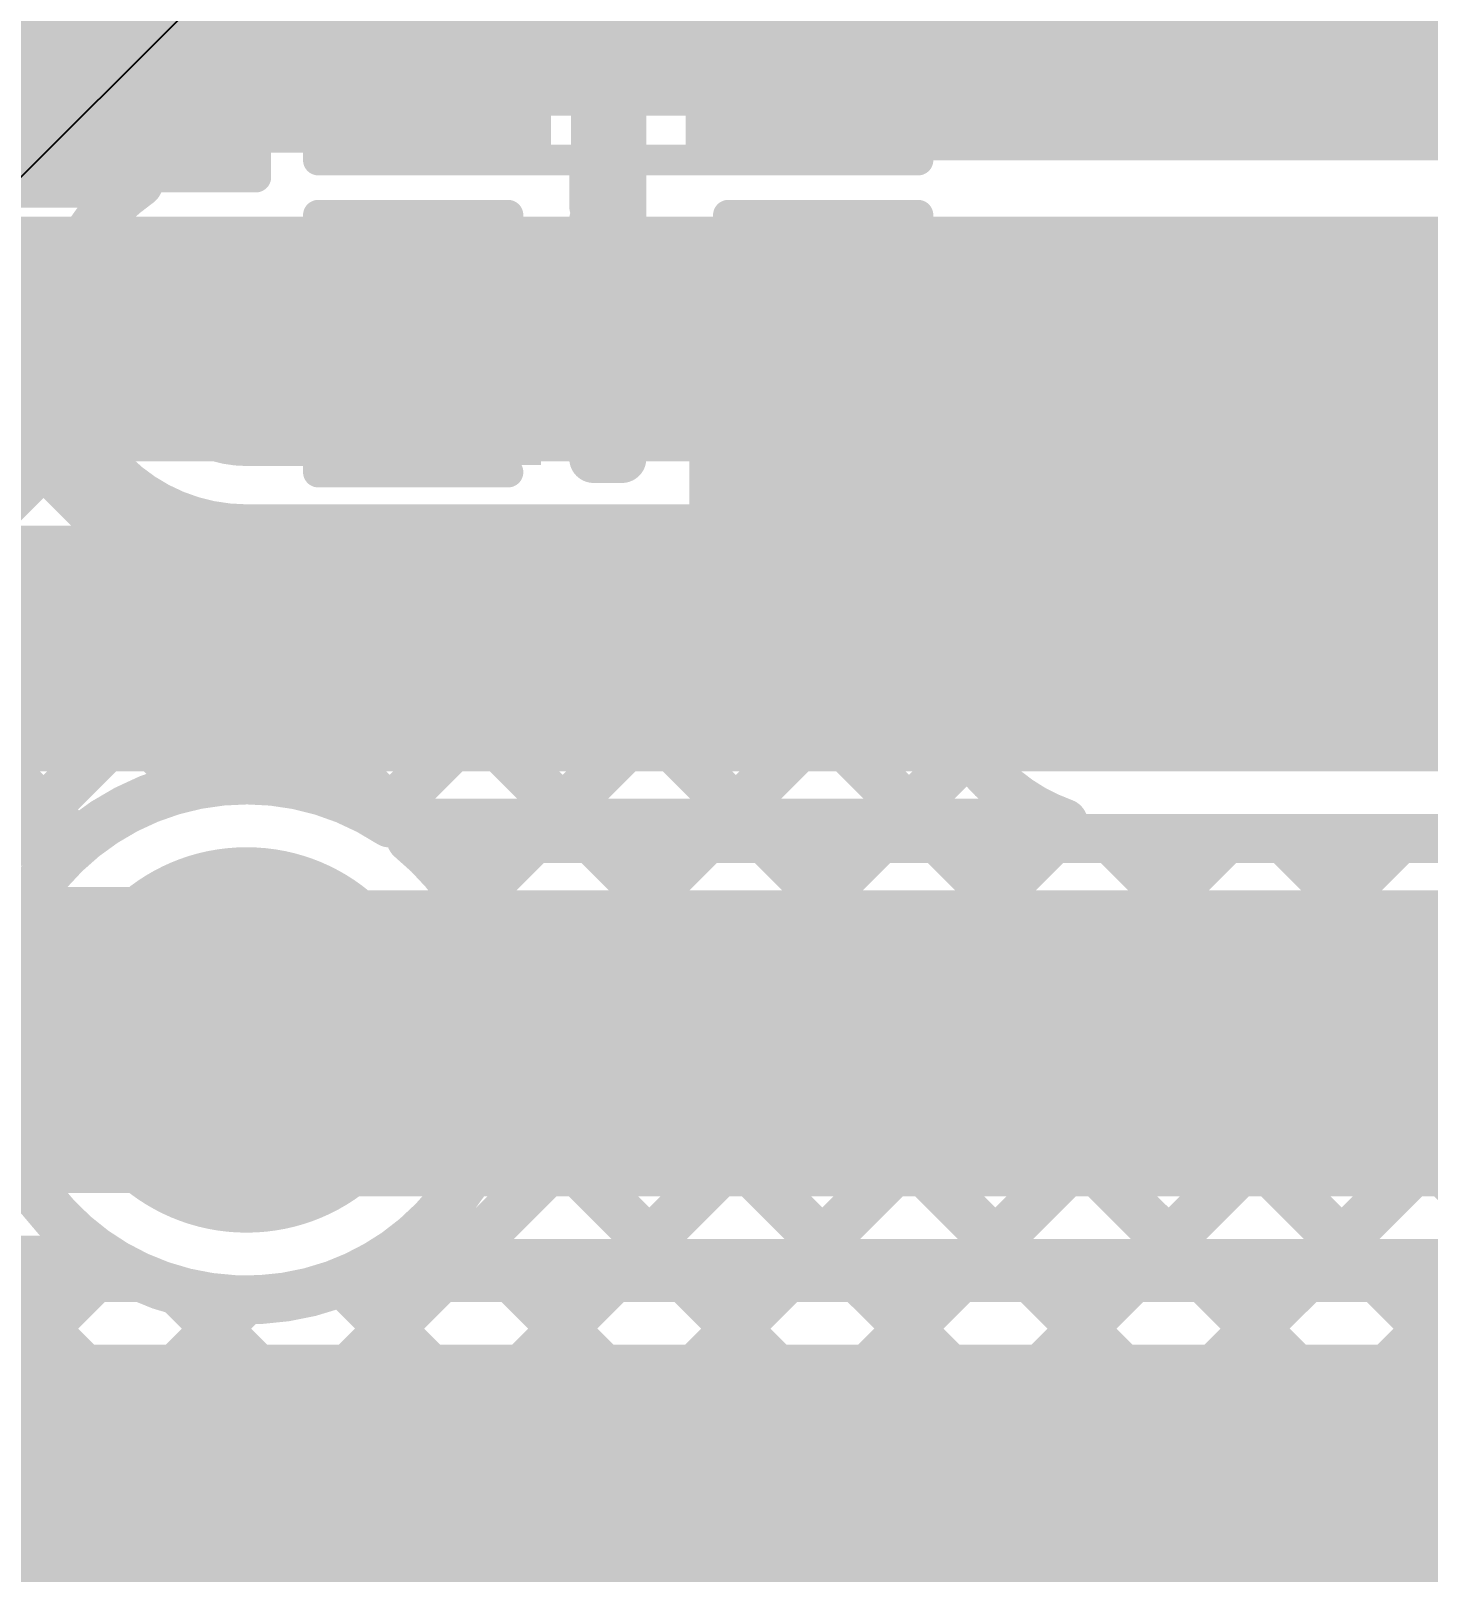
# Model space of a CAD drawing. Header units: millimetres. Extents: x 0 to 214, y 0 to 214.
# Drawn here: x 1.7705 to 1.9989, y 1.6591 to 1.911 of the extents above; entities that cross this region are included whole.
import ezdxf

# ---------------------------------------------------------------- set-up
doc = ezdxf.new("R2010")
doc.units = ezdxf.units.MM
doc.header["$MEASUREMENT"] = 0
for name, color, linetype in [('BottomLayer', 5, 'Continuous'), ('BottomSolder', 6, 'Continuous'), ('TopLayer', 1, 'Continuous'), ('TopOverlay', 2, 'Continuous'), ('TopPaste', 8, 'Continuous'), ('TopSolder', 216, 'Continuous'), ('ViaHoleLayer', 16, 'Continuous')]:
    doc.layers.add(name, color=color, linetype=linetype)
doc.styles.add('Arial', font='', dxfattribs={"height": 0.2})
doc.styles.get('Arial').set_extended_font_data('Arial')

# ---------------------------------------------------------------- blocks, each defined once
blk = doc.blocks.new('SOIC_8_180')
at = {"layer": 'TopLayer'}
for points in [[(-0.0735, 0.0622), (-0.1365, 0.0622), (-0.1365, 0.0878), (-0.0735, 0.0878)], [(0.13909, 0.0622), (0.0761, 0.0622), (0.0761, 0.0878), (0.13909, 0.0878)], [(-0.0735, 0.0122), (-0.1365, 0.0122), (-0.1365, 0.0378), (-0.0735, 0.0378)], [(0.13909, 0.0122), (0.0761, 0.0122), (0.0761, 0.0378), (0.13909, 0.0378)], [(-0.0735, -0.0378), (-0.1365, -0.0378), (-0.1365, -0.0122), (-0.0735, -0.0122)], [(0.13909, -0.0378), (0.0761, -0.0378), (0.0761, -0.0122), (0.13909, -0.0122)], [(-0.0735, -0.0878), (-0.1365, -0.0878), (-0.1365, -0.0622), (-0.0735, -0.0622)], [(0.13909, -0.0878), (0.0761, -0.0878), (0.0761, -0.0622), (0.13909, -0.0622)]]:
    blk.add_hatch(color=1, dxfattribs=at).paths.add_polyline_path(points)
at = {"layer": 'TopPaste'}
for points in [[(-0.0735, 0.0622), (-0.1365, 0.0622), (-0.1365, 0.0878), (-0.0735, 0.0878)], [(0.13909, 0.0622), (0.0761, 0.0622), (0.0761, 0.0878), (0.13909, 0.0878)], [(-0.0735, 0.0122), (-0.1365, 0.0122), (-0.1365, 0.0378), (-0.0735, 0.0378)], [(0.13909, 0.0122), (0.0761, 0.0122), (0.0761, 0.0378), (0.13909, 0.0378)], [(-0.0735, -0.0378), (-0.1365, -0.0378), (-0.1365, -0.0122), (-0.0735, -0.0122)], [(0.13909, -0.0378), (0.0761, -0.0378), (0.0761, -0.0122), (0.13909, -0.0122)], [(-0.0735, -0.0878), (-0.1365, -0.0878), (-0.1365, -0.0622), (-0.0735, -0.0622)], [(0.13909, -0.0878), (0.0761, -0.0878), (0.0761, -0.0622), (0.13909, -0.0622)]]:
    blk.add_hatch(color=8, dxfattribs=at).paths.add_polyline_path(points)
at = {"layer": 'TopSolder'}
for points in [[(-0.0695, 0.0582), (-0.1405, 0.0582), (-0.1405, 0.0918), (-0.0695, 0.0918)], [(0.14309, 0.0582), (0.0721, 0.0582), (0.0721, 0.0918), (0.14309, 0.0918)], [(-0.0695, 0.0082), (-0.1405, 0.0082), (-0.1405, 0.0418), (-0.0695, 0.0418)], [(0.14309, 0.0082), (0.0721, 0.0082), (0.0721, 0.0418), (0.14309, 0.0418)], [(-0.0695, -0.0418), (-0.1405, -0.0418), (-0.1405, -0.0082), (-0.0695, -0.0082)], [(0.14309, -0.0418), (0.0721, -0.0418), (0.0721, -0.0082), (0.14309, -0.0082)], [(-0.0695, -0.0918), (-0.1405, -0.0918), (-0.1405, -0.0582), (-0.0695, -0.0582)], [(0.14309, -0.0918), (0.0721, -0.0918), (0.0721, -0.0582), (0.14309, -0.0582)]]:
    blk.add_hatch(color=216, dxfattribs=at).paths.add_polyline_path(points)
at = {"layer": 'TopOverlay'}
for points, const_width in [([(-0.12253, 0.101, 1), (-0.13147, 0.101, 1)], 0.007), ([(-0.13322, 0.101, 1), (-0.12972, 0.101, 1)], 0.0035), ([(-0.12428, 0.101, 1), (-0.12078, 0.101, 1)], 0.0035), ([(-0.08025, 0.098, 1), (-0.07675, 0.098, 1)], 0.0035), ([(0.07675, 0.098, 1), (0.08025, 0.098, 1)], 0.0035), ([(-0.08025, -0.1, 1), (-0.07675, -0.1, 1)], 0.0035), ([(0.07675, -0.1, 1), (0.08025, -0.1, 1)], 0.0035)]:
    blk.add_lwpolyline(points, format="xyb", close=True, dxfattribs=dict(at, const_width=const_width))
at = {"layer": 'TopOverlay', "const_width": 0.007}
for points in [[(0.0785, 0.098), (-0.0785, 0.098)], [(0.0785, -0.1), (-0.0785, -0.1)]]:
    blk.add_lwpolyline(points, dxfattribs=at)
blk = doc.blocks.new('RES_0603_237')
at = {"layer": 'TopLayer'}
for points in [[(-0.015, 0.0175), (-0.015, -0.0175), (-0.045, -0.0175), (-0.045, 0.0175)], [(0.045, 0.0175), (0.045, -0.0175), (0.015, -0.0175), (0.015, 0.0175)]]:
    blk.add_hatch(color=1, dxfattribs=at).paths.add_polyline_path(points)
at = {"layer": 'TopPaste'}
for points in [[(-0.015, 0.0175), (-0.015, -0.0175), (-0.045, -0.0175), (-0.045, 0.0175)], [(0.045, 0.0175), (0.045, -0.0175), (0.015, -0.0175), (0.015, 0.0175)]]:
    blk.add_hatch(color=8, dxfattribs=at).paths.add_polyline_path(points)
at = {"layer": 'TopSolder'}
for points in [[(-0.011, 0.0215), (-0.011, -0.0215), (-0.049, -0.0215), (-0.049, 0.0215)], [(0.049, 0.0215), (0.049, -0.0215), (0.011, -0.0215), (0.011, 0.0215)]]:
    blk.add_hatch(color=216, dxfattribs=at).paths.add_polyline_path(points)
at = {"layer": 'TopOverlay', "const_width": 0.005}
for points in [[(-0.049, -0.021), (-0.049, 0.021)], [(-0.049, 0.021), (0.049, 0.021)], [(0.049, -0.021), (0.049, 0.021)], [(-0.049, -0.021), (0.049, -0.021)]]:
    blk.add_lwpolyline(points, dxfattribs=at)
at = {"layer": 'TopOverlay', "const_width": 0.0025}
for points in [[(-0.05025, 0.021, 1), (-0.04775, 0.021, 1)], [(-0.05025, 0.021, 1), (-0.04775, 0.021, 1)], [(0.04775, 0.021, 1), (0.05025, 0.021, 1)], [(0.04775, 0.021, 1), (0.05025, 0.021, 1)], [(-0.05025, -0.021, 1), (-0.04775, -0.021, 1)], [(-0.05025, -0.021, 1), (-0.04775, -0.021, 1)], [(0.04775, -0.021, 1), (0.05025, -0.021, 1)], [(0.04775, -0.021, 1), (0.05025, -0.021, 1)]]:
    blk.add_lwpolyline(points, format="xyb", close=True, dxfattribs=at)
blk = doc.blocks.new('C__0603_291')
at = {"layer": 'TopLayer'}
for points in [[(-0.015, 0.0175), (-0.015, -0.0175), (-0.045, -0.0175), (-0.045, 0.0175)], [(0.045, 0.0175), (0.045, -0.0175), (0.015, -0.0175), (0.015, 0.0175)]]:
    blk.add_hatch(color=1, dxfattribs=at).paths.add_polyline_path(points)
at = {"layer": 'TopPaste'}
for points in [[(-0.015, 0.0175), (-0.015, -0.0175), (-0.045, -0.0175), (-0.045, 0.0175)], [(0.045, 0.0175), (0.045, -0.0175), (0.015, -0.0175), (0.015, 0.0175)]]:
    blk.add_hatch(color=8, dxfattribs=at).paths.add_polyline_path(points)
at = {"layer": 'TopSolder'}
for points in [[(-0.01264, 0.01986), (-0.01264, -0.01986), (-0.04736, -0.01986), (-0.04736, 0.01986)], [(0.04736, 0.01986), (0.04736, -0.01986), (0.01264, -0.01986), (0.01264, 0.01986)]]:
    blk.add_hatch(color=216, dxfattribs=at).paths.add_polyline_path(points)
at = {"layer": 'TopOverlay', "const_width": 0.005}
for points in [[(-0.049, 0.021), (-0.049, -0.021)], [(-0.049, 0.021), (-0.018, 0.021)], [(0.018, 0.021), (0.049, 0.021)], [(0.049, 0.021), (0.049, -0.021)], [(-0.049, -0.021), (-0.018, -0.021)], [(0.018, -0.021), (0.049, -0.021)]]:
    blk.add_lwpolyline(points, dxfattribs=at)
at = {"layer": 'TopOverlay', "const_width": 0.0025}
for points in [[(-0.05025, 0.021, 1), (-0.04775, 0.021, 1)], [(-0.05025, 0.021, 1), (-0.04775, 0.021, 1)], [(-0.01925, 0.021, 1), (-0.01675, 0.021, 1)], [(0.01675, 0.021, 1), (0.01925, 0.021, 1)], [(0.04775, 0.021, 1), (0.05025, 0.021, 1)], [(0.04775, 0.021, 1), (0.05025, 0.021, 1)], [(-0.05025, -0.021, 1), (-0.04775, -0.021, 1)], [(-0.05025, -0.021, 1), (-0.04775, -0.021, 1)], [(-0.01925, -0.021, 1), (-0.01675, -0.021, 1)], [(0.01675, -0.021, 1), (0.01925, -0.021, 1)], [(0.04775, -0.021, 1), (0.05025, -0.021, 1)], [(0.04775, -0.021, 1), (0.05025, -0.021, 1)]]:
    blk.add_lwpolyline(points, format="xyb", close=True, dxfattribs=at)
blk = doc.blocks.new('C__0603_292')
at = {"layer": 'TopLayer'}
for points in [[(-0.015, 0.0175), (-0.015, -0.0175), (-0.045, -0.0175), (-0.045, 0.0175)], [(0.045, 0.0175), (0.045, -0.0175), (0.015, -0.0175), (0.015, 0.0175)]]:
    blk.add_hatch(color=1, dxfattribs=at).paths.add_polyline_path(points)
at = {"layer": 'TopPaste'}
for points in [[(-0.015, 0.0175), (-0.015, -0.0175), (-0.045, -0.0175), (-0.045, 0.0175)], [(0.045, 0.0175), (0.045, -0.0175), (0.015, -0.0175), (0.015, 0.0175)]]:
    blk.add_hatch(color=8, dxfattribs=at).paths.add_polyline_path(points)
at = {"layer": 'TopSolder'}
for points in [[(-0.01264, 0.01986), (-0.01264, -0.01986), (-0.04736, -0.01986), (-0.04736, 0.01986)], [(0.04736, 0.01986), (0.04736, -0.01986), (0.01264, -0.01986), (0.01264, 0.01986)]]:
    blk.add_hatch(color=216, dxfattribs=at).paths.add_polyline_path(points)
at = {"layer": 'TopOverlay', "const_width": 0.005}
for points in [[(-0.049, 0.021), (-0.049, -0.021)], [(-0.018, 0.021), (-0.049, 0.021)], [(0.049, 0.021), (0.018, 0.021)], [(0.049, 0.021), (0.049, -0.021)], [(-0.018, -0.021), (-0.049, -0.021)], [(0.049, -0.021), (0.018, -0.021)]]:
    blk.add_lwpolyline(points, dxfattribs=at)
at = {"layer": 'TopOverlay', "const_width": 0.0025}
for points in [[(-0.05025, 0.021, 1), (-0.04775, 0.021, 1)], [(-0.05025, 0.021, 1), (-0.04775, 0.021, 1)], [(-0.01925, 0.021, 1), (-0.01675, 0.021, 1)], [(0.01675, 0.021, 1), (0.01925, 0.021, 1)], [(0.04775, 0.021, 1), (0.05025, 0.021, 1)], [(0.04775, 0.021, 1), (0.05025, 0.021, 1)], [(-0.05025, -0.021, 1), (-0.04775, -0.021, 1)], [(-0.05025, -0.021, 1), (-0.04775, -0.021, 1)], [(-0.01925, -0.021, 1), (-0.01675, -0.021, 1)], [(0.01675, -0.021, 1), (0.01925, -0.021, 1)], [(0.04775, -0.021, 1), (0.05025, -0.021, 1)], [(0.04775, -0.021, 1), (0.05025, -0.021, 1)]]:
    blk.add_lwpolyline(points, format="xyb", close=True, dxfattribs=at)

msp = doc.modelspace()

# ---------------------------------------------------------------- hatches: boundary and pattern name
at = {"layer": 'BottomLayer'}
h = msp.add_hatch(color=5, dxfattribs=at)
edge = h.paths.add_edge_path()
edge.add_arc((1.80579, 1.86063), 0.01181, 0, 360)
h = msp.add_hatch(color=5, dxfattribs=at)
edge = h.paths.add_edge_path()
edge.add_arc((1.94897, 1.81142), 0.01181, 0, 360)
h = msp.add_hatch(color=5, dxfattribs=at)
edge = h.paths.add_edge_path()
edge.add_arc((1.80579, 1.74608), 0.0315, 0, 360)
at = {"layer": 'BottomSolder'}
h = msp.add_hatch(color=6, dxfattribs=at)
edge = h.paths.add_edge_path()
edge.add_arc((1.80579, 1.86063), 0.00991, 0, 360)
h = msp.add_hatch(color=6, dxfattribs=at)
edge = h.paths.add_edge_path()
edge.add_arc((1.80579, 1.74608), 0.01975, 0, 360)
at = {"layer": 'TopLayer'}
for points in [[(1.70586, 1.89113), (1.8518, 1.89113), (1.8518, 1.93013), (1.70586, 1.93013)], [(1.87812, 1.88988), (2.00312, 1.88988), (2.00312, 1.92888), (1.87812, 1.92888)], [(1.87812, 1.80256), (2.00312, 1.80256), (2.00312, 1.87888), (1.87812, 1.87888)], [(1.56714, 1.79), (2.00312, 1.79), (2.00312, 1.83012), (1.56714, 1.83012)], [(2.408, 1.69626), (1.373, 1.69626), (1.373, 1.404), (2.408, 1.404)]]:
    msp.add_hatch(color=1, dxfattribs=at).paths.add_polyline_path(points)
h = msp.add_hatch(color=1, dxfattribs=at)
edge = h.paths.add_edge_path()
edge.add_arc((1.80579, 1.86063), 0.01181, 0, 360)
h = msp.add_hatch(color=1, dxfattribs=at)
edge = h.paths.add_edge_path()
edge.add_arc((1.94897, 1.81142), 0.01181, 0, 360)
h = msp.add_hatch(color=1, dxfattribs=at)
edge = h.paths.add_edge_path()
edge.add_arc((1.80579, 1.74608), 0.0315, 0, 360)
at = {"layer": 'TopSolder'}
h = msp.add_hatch(color=216, dxfattribs=at)
edge = h.paths.add_edge_path()
edge.add_arc((1.80579, 1.86063), 0.00991, 0, 360)
h = msp.add_hatch(color=216, dxfattribs=at)
edge = h.paths.add_edge_path()
edge.add_arc((1.80579, 1.74608), 0.01975, 0, 360)
at = {"layer": 'ViaHoleLayer'}
h = msp.add_hatch(color=16, dxfattribs=at)
edge = h.paths.add_edge_path()
edge.add_arc((1.80579, 1.86063), 0.00591, 0, 360)
h = msp.add_hatch(color=16, dxfattribs=at)
edge = h.paths.add_edge_path()
edge.add_arc((1.94897, 1.81142), 0.00591, 0, 360)
h = msp.add_hatch(color=16, dxfattribs=at)
edge = h.paths.add_edge_path()
edge.add_arc((1.80579, 1.74608), 0.01575, 0, 360)

# ---------------------------------------------------------------- linework, layer by layer
at = {"layer": 'BottomLayer'}
for points, const_width in [([(1.96913, 1.90813), (2.226, 2.165)], 0.022), ([(1.6515, 1.93313), (1.79698, 1.78765)], 0.008), ([(1.7157, 1.90813), (1.96913, 1.90813)], 0.022), ([(1.6515, 1.90485), (1.77806, 1.77828)], 0.008), ([(1.72173, 1.88613), (1.78815, 1.88613)], 0.008), ([(1.72679, 1.88613), (1.83138, 1.78154)], 0.008), ([(1.75507, 1.88613), (1.77525, 1.86595)], 0.008), ([(1.80579, 1.86063), (2.32463, 1.86063)], 0.04), ([(1.6515, 1.7475), (1.77765, 1.87365)], 0.008), ([(1.6515, 1.7475), (1.77765, 1.87365)], 0.008), ([(1.6515, 1.71921), (1.7784, 1.84611)], 0.008), ([(1.6515, 1.69093), (1.79297, 1.8324)], 0.008), ([(1.6515, 1.66264), (1.81849, 1.82963)], 0.008), ([(1.80572, 1.78857), (1.84677, 1.82963)], 0.008), ([(1.80579, 1.82963), (1.92388, 1.82963)], 0.008), ([(1.81157, 1.82963), (1.85966, 1.78154)], 0.008), ([(1.82783, 1.78241), (1.87506, 1.82963)], 0.008), ([(1.83985, 1.82963), (1.88794, 1.78154)], 0.008), ([(1.85525, 1.78154), (1.90334, 1.82963)], 0.008), ([(1.86814, 1.82963), (1.91623, 1.78154)], 0.008), ([(1.89642, 1.82963), (1.91817, 1.80788)], 0.008), ([(1.94897, 1.81142), (1.94962, 1.81077)], 0.04), ([(1.94962, 1.81077), (2.36761, 1.81077)], 0.04), ([(1.6515, 1.81999), (2.39125, 1.08024)], 0.008), ([(1.88353, 1.78154), (1.91837, 1.81637)], 0.008), ([(1.91182, 1.78154), (1.92372, 1.79344)], 0.008), ([(1.6515, 1.79171), (2.39125, 1.05196)], 0.008), ([(1.82921, 1.78154), (1.93929, 1.78154)], 0.008), ([(1.80579, 1.74554), (1.80579, 1.74608)], 0.05), ([(1.80579, 1.74554), (2.31738, 1.74554)], 0.05), ([(1.6515, 1.60607), (1.76946, 1.72403)], 0.008), ([(1.33065, 1.00239), (2.03781, 1.70954)], 0.008), ([(1.6515, 1.57779), (1.78357, 1.70985)], 0.008), ([(1.6515, 1.49294), (1.8681, 1.70954)], 0.008), ([(1.6515, 1.46465), (1.89639, 1.70954)], 0.008), ([(1.6515, 1.52122), (1.83982, 1.70954)], 0.008), ([(1.6515, 1.40808), (1.95296, 1.70954)], 0.008), ([(1.6515, 1.43637), (1.92467, 1.70954)], 0.008), ([(1.6515, 1.35152), (2.00952, 1.70954)], 0.008), ([(1.6515, 1.3798), (1.98124, 1.70954)], 0.008), ([(1.82749, 1.70954), (2.29558, 1.70954)], 0.008), ([(1.84681, 1.70954), (2.39125, 1.1651)], 0.008), ([(1.87509, 1.70954), (2.39125, 1.19338)], 0.008), ([(1.90338, 1.70954), (2.39125, 1.22166)], 0.008), ([(1.93166, 1.70954), (2.39125, 1.24995)], 0.008), ([(1.95994, 1.70954), (2.39125, 1.27823)], 0.008), ([(1.98823, 1.70954), (2.39125, 1.30652)], 0.008), ([(1.79473, 1.70504), (2.39125, 1.10853)], 0.008), ([(1.82148, 1.70658), (2.39125, 1.13681)], 0.008), ([(1.6515, 1.54951), (1.80558, 1.70358)], 0.008)]:
    msp.add_lwpolyline(points, dxfattribs=dict(at, const_width=const_width))
for points, const_width in [([(1.96363, 1.90813, 1), (1.97463, 1.90813, 1)], 0.011), ([(1.96363, 1.90813, 1), (1.97463, 1.90813, 1)], 0.011), ([(1.78615, 1.88613, 1), (1.79015, 1.88613, 1)], 0.004), ([(1.78615, 1.88613, 1), (1.79015, 1.88613, 1)], 0.004), ([(1.79579, 1.86063, 1), (1.81579, 1.86063, 1)], 0.02), ([(1.77565, 1.87365, 1), (1.77965, 1.87365, 1)], 0.004), ([(1.77565, 1.87365, 1), (1.77965, 1.87365, 1)], 0.004), ([(1.77325, 1.86595, 1), (1.77725, 1.86595, 1)], 0.004), ([(1.7764, 1.84611, 1), (1.7804, 1.84611, 1)], 0.004), ([(1.79097, 1.8324, 1), (1.79497, 1.8324, 1)], 0.004), ([(1.80379, 1.82963, 1), (1.80779, 1.82963, 1)], 0.004), ([(1.80379, 1.82963, 1), (1.80779, 1.82963, 1)], 0.004), ([(1.80957, 1.82963, 1), (1.81357, 1.82963, 1)], 0.004), ([(1.81649, 1.82963, 1), (1.82049, 1.82963, 1)], 0.004), ([(1.83785, 1.82963, 1), (1.84185, 1.82963, 1)], 0.004), ([(1.84477, 1.82963, 1), (1.84877, 1.82963, 1)], 0.004), ([(1.86614, 1.82963, 1), (1.87014, 1.82963, 1)], 0.004), ([(1.87306, 1.82963, 1), (1.87706, 1.82963, 1)], 0.004), ([(1.89442, 1.82963, 1), (1.89842, 1.82963, 1)], 0.004), ([(1.90134, 1.82963, 1), (1.90534, 1.82963, 1)], 0.004), ([(1.92188, 1.82963, 1), (1.92588, 1.82963, 1)], 0.004), ([(1.92188, 1.82963, 1), (1.92588, 1.82963, 1)], 0.004), ([(1.93897, 1.81142, 1), (1.95897, 1.81142, 1)], 0.02), ([(1.93962, 1.81077, 1), (1.95962, 1.81077, 1)], 0.02), ([(1.93962, 1.81077, 1), (1.95962, 1.81077, 1)], 0.02), ([(1.91637, 1.81637, 1), (1.92037, 1.81637, 1)], 0.004), ([(1.91617, 1.80788, 1), (1.92017, 1.80788, 1)], 0.004), ([(1.92172, 1.79344, 1), (1.92572, 1.79344, 1)], 0.004), ([(1.79498, 1.78765, 1), (1.79898, 1.78765, 1)], 0.004), ([(1.80372, 1.78857, 1), (1.80772, 1.78857, 1)], 0.004), ([(1.92505, 1.7895, 1), (1.92905, 1.7895, 1)], 0.004), ([(1.92567, 1.78887, 1), (1.92967, 1.78887, 1)], 0.004), ([(1.92569, 1.78885, 1), (1.92969, 1.78885, 1)], 0.004), ([(1.82583, 1.78241, 1), (1.82983, 1.78241, 1)], 0.004), ([(1.82721, 1.78154, 1), (1.83121, 1.78154, 1)], 0.004), ([(1.82721, 1.78154, 1), (1.83121, 1.78154, 1)], 0.004), ([(1.82938, 1.78154, 1), (1.83338, 1.78154, 1)], 0.004), ([(1.85325, 1.78154, 1), (1.85725, 1.78154, 1)], 0.004), ([(1.85766, 1.78154, 1), (1.86166, 1.78154, 1)], 0.004), ([(1.88153, 1.78154, 1), (1.88553, 1.78154, 1)], 0.004), ([(1.88594, 1.78154, 1), (1.88994, 1.78154, 1)], 0.004), ([(1.90982, 1.78154, 1), (1.91382, 1.78154, 1)], 0.004), ([(1.91423, 1.78154, 1), (1.91823, 1.78154, 1)], 0.004), ([(1.93729, 1.78154, 1), (1.94129, 1.78154, 1)], 0.004), ([(1.93729, 1.78154, 1), (1.94129, 1.78154, 1)], 0.004), ([(1.93729, 1.78154, 1), (1.94129, 1.78154, 1)], 0.004), ([(1.77606, 1.77828, 1), (1.78006, 1.77828, 1)], 0.004), ([(1.79329, 1.74608, 1), (1.81829, 1.74608, 1)], 0.025), ([(1.79329, 1.74554, 1), (1.81829, 1.74554, 1)], 0.025), ([(1.79329, 1.74554, 1), (1.81829, 1.74554, 1)], 0.025), ([(1.76746, 1.72403, 1), (1.77146, 1.72403, 1)], 0.004), ([(1.78157, 1.70985, 1), (1.78557, 1.70985, 1)], 0.004), ([(1.82549, 1.70954, 1), (1.82949, 1.70954, 1)], 0.004), ([(1.82549, 1.70954, 1), (1.82949, 1.70954, 1)], 0.004), ([(1.83782, 1.70954, 1), (1.84182, 1.70954, 1)], 0.004), ([(1.84481, 1.70954, 1), (1.84881, 1.70954, 1)], 0.004), ([(1.8661, 1.70954, 1), (1.8701, 1.70954, 1)], 0.004), ([(1.87309, 1.70954, 1), (1.87709, 1.70954, 1)], 0.004), ([(1.89439, 1.70954, 1), (1.89839, 1.70954, 1)], 0.004), ([(1.90138, 1.70954, 1), (1.90538, 1.70954, 1)], 0.004), ([(1.92267, 1.70954, 1), (1.92667, 1.70954, 1)], 0.004), ([(1.92966, 1.70954, 1), (1.93366, 1.70954, 1)], 0.004), ([(1.95096, 1.70954, 1), (1.95496, 1.70954, 1)], 0.004), ([(1.95794, 1.70954, 1), (1.96194, 1.70954, 1)], 0.004), ([(1.97924, 1.70954, 1), (1.98324, 1.70954, 1)], 0.004), ([(1.98623, 1.70954, 1), (1.99023, 1.70954, 1)], 0.004), ([(1.79273, 1.70504, 1), (1.79673, 1.70504, 1)], 0.004), ([(1.81948, 1.70658, 1), (1.82348, 1.70658, 1)], 0.004), ([(1.80358, 1.70358, 1), (1.80758, 1.70358, 1)], 0.004)]:
    msp.add_lwpolyline(points, format="xyb", close=True, dxfattribs=dict(at, const_width=const_width))
at = {"layer": 'BottomLayer', "const_width": 0.008}
for points in [[(1.80579, 1.82963, -0.735455), (1.78815, 1.88613)], [(1.92705, 1.7895, -0.36882), (1.92388, 1.82963)], [(1.82749, 1.70954, -1.806737), (1.82921, 1.78154)], [(1.93929, 1.78154, -0.112174), (1.92767, 1.78887)], [(1.93929, 1.78154, -0.11193), (1.92769, 1.78885)]]:
    msp.add_lwpolyline(points, format="xyb", dxfattribs=at)
at = {"layer": 'BottomSolder'}
msp.add_line((0.01449, 0.13433), (214.06023, 213.98652), dxfattribs=at)
at = {"layer": 'TopLayer'}
for points, const_width in [([(1.8628, 1.88013), (1.8628, 1.93188)], 0.008), ([(1.86712, 1.88988), (1.86712, 1.93188)], 0.008), ([(1.8628, 1.90222), (1.86712, 1.90655)], 0.008), ([(1.8628, 1.89154), (1.86712, 1.88722)], 0.008), ([(1.86252, 1.88239), (1.86252, 1.88839)], 0.008), ([(1.86252, 1.88239), (1.86252, 1.88839)], 0.008), ([(1.86712, 1.87888), (1.86712, 1.88988)], 0.008), ([(1.86712, 1.87888), (1.86712, 1.88988)], 0.008), ([(1.95068, 1.70726), (2.1268, 1.88338)], 0.008), ([(1.86252, 1.87326), (1.86252, 1.88013)], 0.008), ([(1.86252, 1.87367), (1.86712, 1.87826)], 0.008), ([(1.86712, 1.84112), (1.86712, 1.87888)], 0.008), ([(1.69817, 1.86063), (1.80579, 1.86063)], 0.04), ([(1.80579, 1.85989), (1.83456, 1.85989)], 0.04), ([(1.97896, 1.70726), (2.1268, 1.8551)], 0.008), ([(1.86252, 1.84538), (1.86712, 1.84998)], 0.008), ([(1.86252, 1.84112), (1.86252, 1.84652)], 0.008), ([(1.86252, 1.84112), (1.86712, 1.84112)], 0.008), ([(1.83266, 1.779), (2.01412, 1.779)], 0.008), ([(1.83391, 1.779), (1.90566, 1.70726)], 0.008), ([(1.83754, 1.70726), (1.90928, 1.779)], 0.008), ([(1.84201, 1.7683), (1.85271, 1.779)], 0.008), ([(1.84828, 1.74629), (1.88099, 1.779)], 0.008), ([(1.8622, 1.779), (1.93394, 1.70726)], 0.008), ([(1.86582, 1.70726), (1.93756, 1.779)], 0.008), ([(1.89048, 1.779), (1.96222, 1.70726)], 0.008), ([(1.89411, 1.70726), (1.96585, 1.779)], 0.008), ([(1.91877, 1.779), (1.99051, 1.70726)], 0.008), ([(1.92239, 1.70726), (1.99413, 1.779)], 0.008), ([(1.94705, 1.779), (2.01879, 1.70726)], 0.008), ([(1.97534, 1.779), (2.04708, 1.70726)], 0.008), ([(1.402, 1.74608), (1.80154, 1.74608)], 0.05), ([(1.80154, 1.74608), (1.80579, 1.74608)], 0.05), ([(1.84736, 1.73727), (1.87737, 1.70726)], 0.008), ([(1.83799, 1.71835), (1.84909, 1.70726)], 0.008), ([(1.42458, 1.71008), (1.78321, 1.71008)], 0.008), ([(1.78097, 1.70726), (1.78357, 1.70985)], 0.008), ([(1.69267, 1.70726), (1.78849, 1.70726)], 0.008), ([(1.82308, 1.70726), (2.1268, 1.70726)], 0.008)]:
    msp.add_lwpolyline(points, dxfattribs=dict(at, const_width=const_width))
for points, const_width in [([(1.86512, 1.90655, 1), (1.86912, 1.90655, 1)], 0.004), ([(1.8608, 1.90222, 1), (1.8648, 1.90222, 1)], 0.004), ([(1.8608, 1.89154, 1), (1.8648, 1.89154, 1)], 0.004), ([(1.86052, 1.88839, 1), (1.86452, 1.88839, 1)], 0.004), ([(1.86052, 1.88839, 1), (1.86452, 1.88839, 1)], 0.004), ([(1.86512, 1.88988, 1), (1.86912, 1.88988, 1)], 0.004), ([(1.86512, 1.88988, 1), (1.86912, 1.88988, 1)], 0.004), ([(1.86512, 1.88988, 1), (1.86912, 1.88988, 1)], 0.004), ([(1.86512, 1.88722, 1), (1.86912, 1.88722, 1)], 0.004), ([(1.86052, 1.88239, 1), (1.86452, 1.88239, 1)], 0.004), ([(1.86052, 1.88239, 1), (1.86452, 1.88239, 1)], 0.004), ([(1.86052, 1.88013, 1), (1.86452, 1.88013, 1)], 0.004), ([(1.8608, 1.88013, 1), (1.8648, 1.88013, 1)], 0.004), ([(1.86512, 1.87888, 1), (1.86912, 1.87888, 1)], 0.004), ([(1.86512, 1.87888, 1), (1.86912, 1.87888, 1)], 0.004), ([(1.86512, 1.87888, 1), (1.86912, 1.87888, 1)], 0.004), ([(1.86512, 1.87826, 1), (1.86912, 1.87826, 1)], 0.004), ([(1.79579, 1.86063, 1), (1.81579, 1.86063, 1)], 0.02), ([(1.79579, 1.85989, 1), (1.81579, 1.85989, 1)], 0.02), ([(1.82456, 1.85989, 1), (1.84456, 1.85989, 1)], 0.02), ([(1.86052, 1.87367, 1), (1.86452, 1.87367, 1)], 0.004), ([(1.86052, 1.87326, 1), (1.86452, 1.87326, 1)], 0.004), ([(1.86052, 1.87326, 1), (1.86452, 1.87326, 1)], 0.004), ([(1.86356, 1.85989, 1), (1.86756, 1.85989, 1)], 0.004), ([(1.86356, 1.85989, 1), (1.86756, 1.85989, 1)], 0.004), ([(1.86512, 1.84998, 1), (1.86912, 1.84998, 1)], 0.004), ([(1.86052, 1.84652, 1), (1.86452, 1.84652, 1)], 0.004), ([(1.86052, 1.84652, 1), (1.86452, 1.84652, 1)], 0.004), ([(1.86052, 1.84538, 1), (1.86452, 1.84538, 1)], 0.004), ([(1.86052, 1.84112, 1), (1.86452, 1.84112, 1)], 0.004), ([(1.86052, 1.84112, 1), (1.86452, 1.84112, 1)], 0.004), ([(1.86512, 1.84112, 1), (1.86912, 1.84112, 1)], 0.004), ([(1.86512, 1.84112, 1), (1.86912, 1.84112, 1)], 0.004), ([(1.83066, 1.779, 1), (1.83466, 1.779, 1)], 0.004), ([(1.83066, 1.779, 1), (1.83466, 1.779, 1)], 0.004), ([(1.83191, 1.779, 1), (1.83591, 1.779, 1)], 0.004), ([(1.85071, 1.779, 1), (1.85471, 1.779, 1)], 0.004), ([(1.8602, 1.779, 1), (1.8642, 1.779, 1)], 0.004), ([(1.87899, 1.779, 1), (1.88299, 1.779, 1)], 0.004), ([(1.88848, 1.779, 1), (1.89248, 1.779, 1)], 0.004), ([(1.90728, 1.779, 1), (1.91128, 1.779, 1)], 0.004), ([(1.91677, 1.779, 1), (1.92077, 1.779, 1)], 0.004), ([(1.93556, 1.779, 1), (1.93956, 1.779, 1)], 0.004), ([(1.94505, 1.779, 1), (1.94905, 1.779, 1)], 0.004), ([(1.96385, 1.779, 1), (1.96785, 1.779, 1)], 0.004), ([(1.97334, 1.779, 1), (1.97734, 1.779, 1)], 0.004), ([(1.99213, 1.779, 1), (1.99613, 1.779, 1)], 0.004), ([(1.84001, 1.7683, 1), (1.84401, 1.7683, 1)], 0.004), ([(1.78903, 1.74608, 1), (1.81404, 1.74608, 1)], 0.025), ([(1.78903, 1.74608, 1), (1.81404, 1.74608, 1)], 0.025), ([(1.79329, 1.74608, 1), (1.81829, 1.74608, 1)], 0.025), ([(1.84628, 1.74629, 1), (1.85028, 1.74629, 1)], 0.004), ([(1.84628, 1.74608, 1), (1.85028, 1.74608, 1)], 0.004), ([(1.84628, 1.74608, 1), (1.85028, 1.74608, 1)], 0.004), ([(1.84536, 1.73727, 1), (1.84936, 1.73727, 1)], 0.004), ([(1.83599, 1.71835, 1), (1.83999, 1.71835, 1)], 0.004), ([(1.78121, 1.71008, 1), (1.78521, 1.71008, 1)], 0.004), ([(1.78121, 1.71008, 1), (1.78521, 1.71008, 1)], 0.004), ([(1.78157, 1.70985, 1), (1.78557, 1.70985, 1)], 0.004), ([(1.77897, 1.70726, 1), (1.78297, 1.70726, 1)], 0.004), ([(1.78649, 1.70726, 1), (1.79049, 1.70726, 1)], 0.004), ([(1.78649, 1.70726, 1), (1.79049, 1.70726, 1)], 0.004), ([(1.82108, 1.70726, 1), (1.82508, 1.70726, 1)], 0.004), ([(1.82108, 1.70726, 1), (1.82508, 1.70726, 1)], 0.004), ([(1.83554, 1.70726, 1), (1.83954, 1.70726, 1)], 0.004), ([(1.84709, 1.70726, 1), (1.85109, 1.70726, 1)], 0.004), ([(1.86382, 1.70726, 1), (1.86782, 1.70726, 1)], 0.004), ([(1.87537, 1.70726, 1), (1.87937, 1.70726, 1)], 0.004), ([(1.89211, 1.70726, 1), (1.89611, 1.70726, 1)], 0.004), ([(1.90366, 1.70726, 1), (1.90766, 1.70726, 1)], 0.004), ([(1.92039, 1.70726, 1), (1.92439, 1.70726, 1)], 0.004), ([(1.93194, 1.70726, 1), (1.93594, 1.70726, 1)], 0.004), ([(1.94868, 1.70726, 1), (1.95268, 1.70726, 1)], 0.004), ([(1.96022, 1.70726, 1), (1.96422, 1.70726, 1)], 0.004), ([(1.97696, 1.70726, 1), (1.98096, 1.70726, 1)], 0.004), ([(1.98851, 1.70726, 1), (1.99251, 1.70726, 1)], 0.004)]:
    msp.add_lwpolyline(points, format="xyb", close=True, dxfattribs=dict(at, const_width=const_width))
at = {"layer": 'TopLayer', "const_width": 0.008}
for points in [[(1.86252, 1.87326, -0.111945), (1.86556, 1.85989)], [(1.86556, 1.85989, -0.111945), (1.86252, 1.84652)], [(1.83266, 1.779, -0.225262), (1.84828, 1.74608)], [(1.84828, 1.74608, -0.29616), (1.82308, 1.70726)], [(1.78849, 1.70726, -0.035301), (1.78321, 1.71008)]]:
    msp.add_lwpolyline(points, format="xyb", dxfattribs=at)
at = {"layer": 'TopSolder'}
msp.add_line((0.01449, 0.13433), (214.06023, 213.98652), dxfattribs=at)

# ---------------------------------------------------------------- block references
for name, p, rotation in [('SOIC_8_180', (2.07652, 1.93589), 180), ('C__0603_291', (1.78631, 1.93611), 90), ('C__0603_292', (1.86652, 1.85989), 180)]:
    msp.add_blockref(name, p, dxfattribs=dict(rotation=rotation))
msp.add_blockref('RES_0603_237', (1.86652, 1.91089))

# ---------------------------------------------------------------- texts
at = {"layer": 'TopOverlay', "style": 'Arial'}
msp.add_text('*', height=0.075, rotation=360, dxfattribs=at).set_placement((1.8888, 1.78221))

doc.saveas('drawing.dxf')
